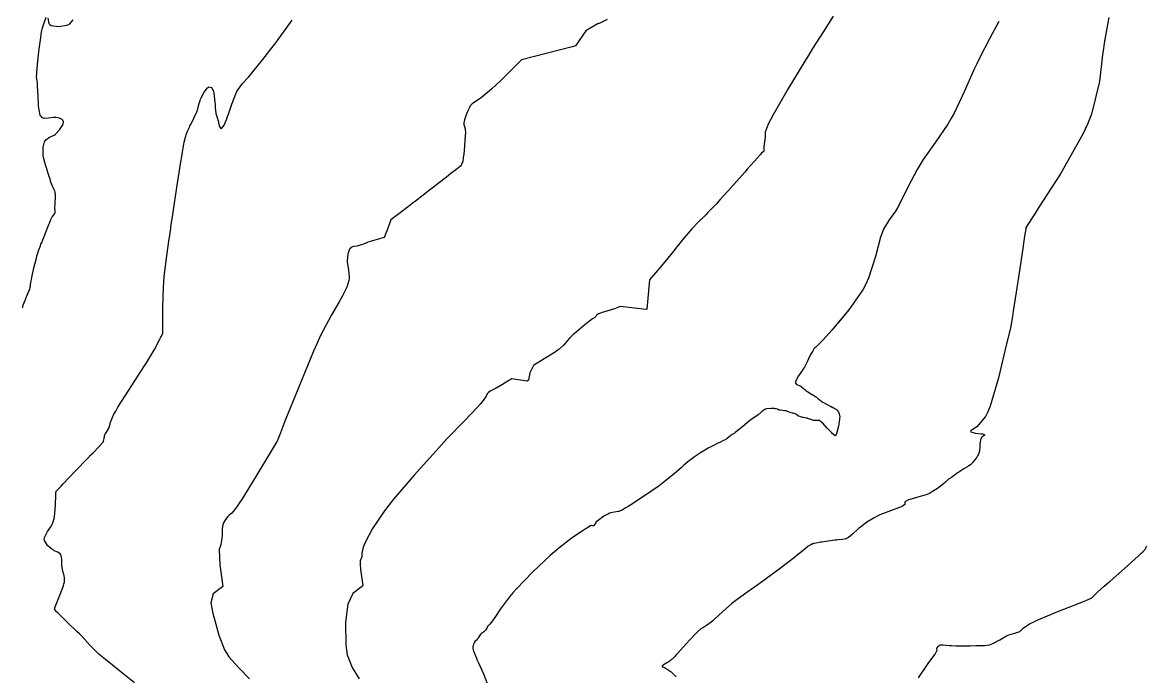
# Model space of a CAD drawing. Header units: metres. Extents: x 837477 to 838477, y 1189014 to 1191014.
# Drawn here: x 837672.4 to 837882.6, y 1190616.1 to 1190738.3 of the extents above; entities that cross this region are included whole.
import ezdxf

# ---------------------------------------------------------------- set-up
doc = ezdxf.new("R2010")
doc.units = ezdxf.units.M
doc.header["$LTSCALE"] = 0.3
doc.layers.add('COTAS 10', color=1, linetype='Continuous')

msp = doc.modelspace()

# ---------------------------------------------------------------- linework, layer by layer
at = {"layer": 'COTAS 10'}
for points, elevation in [([(837672.345, 1190685.008), (837672.408, 1190685.105), (837672.436, 1190685.205), (837672.441, 1190685.233), (837672.445, 1190685.26), (837672.453, 1190685.356), (837672.559, 1190685.675), (837672.625, 1190685.843), (837672.707, 1190686.046), (837673.138, 1190687.063), (837673.569, 1190688.092), (837673.651, 1190688.302), (837673.717, 1190688.478), (837673.823, 1190688.845), (837673.827, 1190689.02), (837673.829, 1190689.076), (837673.832, 1190689.135), (837673.845, 1190689.379), (837673.957, 1190690.016), (837674.021, 1190690.323), (837674.101, 1190690.688), (837674.508, 1190692.478), (837674.952, 1190694.313), (837675.053, 1190694.705), (837675.145, 1190695.047), (837675.402, 1190695.864), (837675.699, 1190696.604), (837675.818, 1190696.897), (837675.951, 1190697.229), (837677.17, 1190700.244), (837677.299, 1190700.564), (837677.412, 1190700.844), (837677.68, 1190701.512), (837677.857, 1190701.888), (837677.912, 1190701.984), (837677.969, 1190702.076), (837678.199, 1190702.376), (837678.39, 1190702.643), (837678.424, 1190702.714), (837678.449, 1190702.783), (837678.47, 1190703.021), (837678.443, 1190703.279), (837678.438, 1190703.36), (837678.435, 1190703.446), (837678.432, 1190703.792), (837678.443, 1190704.194), (837678.449, 1190704.314), (837678.456, 1190704.439), (837678.491, 1190704.924), (837678.523, 1190705.391), (837678.529, 1190705.505), (837678.532, 1190705.612), (837678.532, 1190705.943), (837678.514, 1190706.219), (837678.507, 1190706.291), (837678.499, 1190706.361), (837678.462, 1190706.599), (837678.381, 1190706.869), (837678.346, 1190706.96), (837678.304, 1190707.057), (837678.106, 1190707.464), (837677.911, 1190707.851), (837677.871, 1190707.935), (837677.837, 1190708.009), (837677.767, 1190708.194), (837677.675, 1190708.503), (837677.628, 1190708.655), (837677.572, 1190708.835), (837677.29, 1190709.728), (837676.968, 1190710.76), (837676.887, 1190711.027), (837676.809, 1190711.288), (837676.556, 1190712.165), (837676.362, 1190712.857), (837676.322, 1190713.002), (837676.288, 1190713.126), (837676.214, 1190713.402), (837676.198, 1190713.74), (837676.2, 1190713.903), (837676.206, 1190714.096), (837676.253, 1190715.042), (837676.476, 1190716.018), (837676.593, 1190716.229), (837676.734, 1190716.415), (837677.442, 1190716.875), (837678.254, 1190717.27), (837678.46, 1190717.415), (837678.658, 1190717.576), (837679.307, 1190718.288), (837679.786, 1190719.01), (837679.876, 1190719.178), (837679.949, 1190719.331), (837680.058, 1190719.769), (837679.931, 1190720.085), (837679.853, 1190720.162), (837679.758, 1190720.234), (837679.261, 1190720.455), (837678.579, 1190720.568), (837678.366, 1190720.573), (837678.142, 1190720.565), (837677.249, 1190720.442), (837676.424, 1190720.411), (837676.244, 1190720.462), (837676.084, 1190720.539), (837675.681, 1190721.032), (837675.455, 1190721.988), (837675.407, 1190722.357), (837675.365, 1190722.772), (837675.265, 1190724.645), (837675.197, 1190726.441), (837675.175, 1190726.807), (837675.152, 1190727.115), (837675.056, 1190727.753), (837675.006, 1190728.332), (837675.013, 1190728.603), (837675.027, 1190728.923), (837675.152, 1190730.477), (837675.346, 1190732.322), (837675.405, 1190732.825), (837675.466, 1190733.325), (837675.703, 1190735.102), (837675.925, 1190736.543), (837675.976, 1190736.831), (837676.023, 1190737.071), (837676.158, 1190737.538), (837676.314, 1190737.91), (837676.375, 1190738.089), (837676.444, 1190738.303), (837676.757, 1190739.352)], 1640), ([(837693.319, 1190614.897), (837690.506, 1190617.138), (837687.864, 1190619.24), (837687.241, 1190619.773), (837686.666, 1190620.285), (837684.985, 1190621.956), (837683.508, 1190623.539), (837683.063, 1190623.995), (837682.601, 1190624.459), (837680.803, 1190626.201), (837679.268, 1190627.667), (837678.973, 1190627.957), (837678.734, 1190628.196), (837678.342, 1190628.644), (837678.485, 1190629.127), (837678.583, 1190629.389), (837678.708, 1190629.706), (837679.371, 1190631.315), (837680.007, 1190633.018), (837680.115, 1190633.395), (837680.192, 1190633.73), (837680.224, 1190634.601), (837680.067, 1190635.2), (837680.026, 1190635.365), (837679.985, 1190635.529), (837679.847, 1190636.118), (837679.743, 1190636.757), (837679.723, 1190636.954), (837679.708, 1190637.159), (837679.689, 1190637.968), (837679.58, 1190638.698), (837679.508, 1190638.853), (837679.419, 1190638.987), (837678.946, 1190639.299), (837678.291, 1190639.605), (837678.086, 1190639.735), (837677.871, 1190639.884), (837677.01, 1190640.588), (837676.446, 1190641.489), (837676.418, 1190641.763), (837676.446, 1190642.047), (837677.012, 1190643.164), (837677.776, 1190644.263), (837677.93, 1190644.536), (837678.059, 1190644.796), (837678.314, 1190645.625), (837678.4, 1190646.507), (837678.422, 1190646.801), (837678.443, 1190647.117), (837678.511, 1190648.439), (837678.567, 1190649.646), (837678.58, 1190649.89), (837678.592, 1190650.095), (837678.625, 1190650.508), (837678.649, 1190650.639), (837678.654, 1190650.665), (837678.659, 1190650.687), (837678.673, 1190650.732), (837679.222, 1190651.312), (837679.565, 1190651.671), (837679.989, 1190652.116), (837682.211, 1190654.442), (837684.581, 1190656.908), (837685.099, 1190657.442), (837685.557, 1190657.911), (837686.712, 1190659.065), (837687.318, 1190659.738), (837687.43, 1190659.903), (837687.518, 1190660.059), (837687.634, 1190660.546), (837687.679, 1190660.992), (837687.722, 1190661.121), (837687.779, 1190661.254), (837688.095, 1190661.753), (837688.455, 1190662.352), (837688.539, 1190662.547), (837688.616, 1190662.755), (837688.841, 1190663.608), (837689.476, 1190665.1), (837689.812, 1190665.71), (837690.217, 1190666.406), (837692.261, 1190669.629), (837694.511, 1190673.095), (837695.046, 1190673.943), (837695.544, 1190674.743), (837697.026, 1190677.228), (837698.017, 1190679.017), (837698.205, 1190679.377), (837698.356, 1190679.679), (837698.59, 1190680.281), (837698.583, 1190681.159), (837698.583, 1190682.211), (837698.587, 1190685.133), (837698.708, 1190688.785), (837698.781, 1190689.822), (837698.872, 1190690.869), (837699.346, 1190694.743), (837699.819, 1190697.926), (837699.91, 1190698.538), (837699.984, 1190699.033), (837700.103, 1190699.849), (837700.108, 1190699.904), (837700.108, 1190699.92), (837700.109, 1190699.936), (837700.108, 1190699.997), (837700.108, 1190700.056), (837700.109, 1190700.072), (837700.111, 1190700.087), (837700.118, 1190700.139), (837700.295, 1190701.296), (837700.404, 1190702.008), (837700.537, 1190702.89), (837701.234, 1190707.489), (837701.974, 1190712.266), (837702.135, 1190713.26), (837702.277, 1190714.111), (837702.63, 1190715.996), (837702.863, 1190716.886), (837702.929, 1190717.11), (837702.995, 1190717.324), (837703.24, 1190718.012), (837703.571, 1190718.768), (837703.692, 1190719.023), (837703.825, 1190719.299), (837704.413, 1190720.464), (837704.968, 1190721.641), (837705.08, 1190721.925), (837705.174, 1190722.191), (837705.367, 1190722.999), (837705.564, 1190723.774), (837705.661, 1190724.019), (837705.777, 1190724.277), (837706.35, 1190725.318), (837706.981, 1190726.138), (837707.133, 1190726.257), (837707.275, 1190726.329), (837707.708, 1190726.2), (837708.023, 1190725.603), (837708.091, 1190725.38), (837708.151, 1190725.133), (837708.298, 1190724.034), (837708.38, 1190722.939), (837708.398, 1190722.694), (837708.415, 1190722.475), (837708.46, 1190721.896), (837708.526, 1190721.446), (837708.555, 1190721.308), (837708.589, 1190721.165), (837708.753, 1190720.601), (837708.945, 1190719.978), (837708.997, 1190719.797), (837709.048, 1190719.613), (837709.23, 1190718.919), (837709.466, 1190718.522), (837709.552, 1190718.525), (837709.647, 1190718.577), (837710.064, 1190719.171), (837710.579, 1190720.329), (837710.736, 1190720.737), (837710.898, 1190721.182), (837711.537, 1190723.101), (837712.252, 1190725.006), (837712.464, 1190725.441), (837712.68, 1190725.836), (837713.511, 1190726.929), (837714.621, 1190728.12), (837715.014, 1190728.577), (837715.445, 1190729.088), (837717.309, 1190731.392), (837719.262, 1190733.906), (837719.748, 1190734.549), (837720.211, 1190735.17), (837721.684, 1190737.22), (837722.791, 1190738.771)], 1650), ([(837677.084, 1190739.17), (837677.262, 1190738.126), (837677.452, 1190737.935), (837677.703, 1190737.787), (837679.12, 1190737.606), (837680.645, 1190737.85), (837680.965, 1190737.97), (837681.241, 1190738.112), (837681.865, 1190738.812)], 1640), ([(837781.725, 1190738.901), (837780.094, 1190738.106), (837780.021, 1190738.125), (837777.708, 1190736.77), (837775.783, 1190733.97), (837775.149, 1190733.772), (837765.672, 1190731.352), (837761.813, 1190727.487), (837760.95, 1190726.665), (837760.177, 1190725.95), (837758.128, 1190724.265), (837756.927, 1190723.434), (837756.687, 1190723.258), (837756.488, 1190723.105), (837756.107, 1190722.749), (837755.958, 1190722.462), (837755.905, 1190722.352), (837755.848, 1190722.23), (837755.601, 1190721.682), (837755.344, 1190721.057), (837755.281, 1190720.887), (837755.222, 1190720.718), (837755.035, 1190720.117), (837754.932, 1190719.566), (837754.925, 1190719.428), (837754.928, 1190719.296), (837755.017, 1190718.874), (837755.137, 1190718.479), (837755.159, 1190718.364), (837755.177, 1190718.247), (837755.202, 1190717.805), (837755.17, 1190717.12), (837755.153, 1190716.85), (837755.131, 1190716.544), (837755.019, 1190715.15), (837754.887, 1190713.733), (837754.853, 1190713.414), (837754.82, 1190713.127), (837754.71, 1190712.353), (837754.49, 1190711.798), (837754.388, 1190711.649), (837754.268, 1190711.501), (837753.684, 1190710.982), (837752.5, 1190710.088), (837752, 1190709.704), (837751.427, 1190709.261), (837748.735, 1190707.167), (837745.886, 1190704.952), (837745.212, 1190704.432), (837744.588, 1190703.954), (837742.752, 1190702.563), (837741.517, 1190701.646), (837741.272, 1190701.466), (837740.616, 1190699.716), (837740.044, 1190698.122), (837736.982, 1190697.299), (837736.865, 1190697.202), (837736.165, 1190696.88), (837735.313, 1190696.64), (837735.101, 1190696.594), (837734.9, 1190696.556), (837734.259, 1190696.492), (837733.754, 1190696.261), (837733.638, 1190696.118), (837733.532, 1190695.941), (837733.236, 1190695.013), (837733.112, 1190693.854), (837733.115, 1190693.53), (837733.135, 1190693.205), (837733.339, 1190692.019), (837733.478, 1190690.805), (837733.456, 1190690.462), (837733.407, 1190690.115), (837733.014, 1190688.84), (837732.224, 1190687.247), (837731.926, 1190686.701), (837731.594, 1190686.109), (837730.105, 1190683.593), (837728.12, 1190679.808), (837727.475, 1190678.417), (837726.787, 1190676.877), (837723.959, 1190670.074), (837721.462, 1190663.813), (837720.985, 1190662.615), (837720.6, 1190661.648), (837719.98, 1190660.089), (837719.967, 1190660.051), (837719.965, 1190660.044), (837719.963, 1190660.038), (837719.96, 1190660.026), (837719.96, 1190660.024), (837719.959, 1190660.022), (837719.958, 1190660.021), (837719.956, 1190660.018), (837719.954, 1190660.014), (837719.954, 1190660.013), (837719.952, 1190660.009), (837719.951, 1190660.008), (837719.949, 1190660.005), (837719.947, 1190660.001), (837719.946, 1190660), (837719.946, 1190659.999), (837719.943, 1190659.995), (837719.941, 1190659.991), (837719.939, 1190659.989), (837719.936, 1190659.984), (837719.331, 1190658.984), (837718.951, 1190658.355), (837716.005, 1190653.477), (837713.444, 1190649.323), (837712.916, 1190648.505), (837712.466, 1190647.83), (837711.499, 1190646.59), (837711.044, 1190646.227), (837710.917, 1190646.105), (837710.791, 1190645.974), (837710.334, 1190645.423), (837709.963, 1190644.796), (837709.89, 1190644.617), (837709.831, 1190644.435), (837709.725, 1190643.759), (837709.701, 1190643.047), (837709.694, 1190642.843), (837709.685, 1190642.636), (837709.652, 1190641.865), (837709.437, 1190640.742), (837709.314, 1190640.314), (837709.164, 1190639.834), (837709.298, 1190636.96), (837709.835, 1190632.935), (837708.024, 1190631.527), (837707.573, 1190629.882), (837707.985, 1190627.878), (837708.139, 1190627.238), (837708.31, 1190626.562), (837709.071, 1190623.814), (837710.176, 1190621.061), (837710.563, 1190620.382), (837710.986, 1190619.739), (837712.808, 1190617.714), (837714.809, 1190615.635)], 1660), ([(837824.02, 1190739.494), (837822.173, 1190736.684), (837820.122, 1190733.447), (837819.431, 1190732.324), (837818.687, 1190731.103), (837815.552, 1190725.876), (837812.773, 1190721.076), (837812.252, 1190720.124), (837811.84, 1190719.336), (837811.251, 1190717.852), (837811.31, 1190717.317), (837811.306, 1190717.127), (837811.294, 1190716.919), (837811.179, 1190716.018), (837811.049, 1190715.161), (837811.028, 1190714.981), (837811.013, 1190714.825), (837811.012, 1190714.471), (837811.017, 1190714.304), (837811.007, 1190714.266), (837810.991, 1190714.233), (837810.889, 1190714.142), (837810.56, 1190713.841), (837810.401, 1190713.675), (837810.212, 1190713.472), (837809.284, 1190712.44), (837807.92, 1190710.901), (837807.456, 1190710.378), (837806.955, 1190709.813), (837804.835, 1190707.426), (837802.862, 1190705.221), (837802.453, 1190704.771), (837802.104, 1190704.391), (837801.341, 1190703.601), (837800.983, 1190703.266), (837800.889, 1190703.173), (837800.797, 1190703.081), (837800.486, 1190702.748), (837800.232, 1190702.463), (837800.177, 1190702.401), (837800.129, 1190702.346), (837800.01, 1190702.206), (837799.931, 1190702.116), (837799.909, 1190702.091), (837799.886, 1190702.067), (837799.8, 1190701.983), (837799.719, 1190701.907), (837799.698, 1190701.889), (837799.679, 1190701.872), (837799.616, 1190701.82), (837799.428, 1190701.648), (837799.33, 1190701.556), (837799.212, 1190701.445), (837798.618, 1190700.881), (837797.785, 1190700.021), (837797.517, 1190699.722), (837797.232, 1190699.398), (837796.065, 1190698.008), (837794.832, 1190696.488), (837794.505, 1190696.081), (837794.184, 1190695.681), (837793.078, 1190694.287), (837791.908, 1190692.846), (837791.547, 1190692.416), (837791.169, 1190691.973), (837789.671, 1190690.259), (837789.175, 1190684.765), (837789.01, 1190684.667), (837784.148, 1190685.222), (837783.739, 1190685.065), (837783.096, 1190684.831), (837782.485, 1190684.628), (837782.305, 1190684.571), (837782.12, 1190684.514), (837781.414, 1190684.307), (837780.763, 1190684.111), (837780.613, 1190684.061), (837780.476, 1190684.013), (837780.093, 1190683.857), (837779.846, 1190683.714), (837779.795, 1190683.675), (837779.752, 1190683.635), (837779.658, 1190683.491), (837779.592, 1190683.362), (837779.565, 1190683.331), (837779.536, 1190683.302), (837779.4, 1190683.215), (837778.975, 1190682.917), (837778.763, 1190682.755), (837778.51, 1190682.559), (837777.254, 1190681.561), (837775.937, 1190680.475), (837775.645, 1190680.223), (837775.385, 1190679.992), (837774.707, 1190679.331), (837774.245, 1190678.808), (837774.119, 1190678.663), (837773.996, 1190678.519), (837773.56, 1190677.998), (837772.749, 1190677.292), (837772.389, 1190677.031), (837771.971, 1190676.741), (837769.969, 1190675.459), (837767.962, 1190674.22), (837767.251, 1190672.847), (837767.004, 1190671.45), (837766.731, 1190671.271), (837763.854, 1190671.703), (837763.604, 1190671.562), (837763.33, 1190671.404), (837762.131, 1190670.698), (837760.953, 1190670.004), (837760.691, 1190669.853), (837760.457, 1190669.721), (837759.843, 1190669.395), (837759.465, 1190669.125), (837759.379, 1190669.029), (837759.302, 1190668.923), (837759.091, 1190668.462), (837758.374, 1190667.444), (837757.979, 1190666.987), (837757.497, 1190666.454), (837755.044, 1190663.897), (837751.763, 1190660.484), (837750.76, 1190659.411), (837749.715, 1190658.283), (837745.599, 1190653.747), (837741.744, 1190649.234), (837740.864, 1190648.12), (837740.066, 1190647.066), (837737.858, 1190643.747), (837736.527, 1190641.256), (837736.28, 1190640.723), (837736.087, 1190640.258), (837735.83, 1190639.145), (837735.812, 1190638.492), (837735.769, 1190638.318), (837735.71, 1190638.146), (837735.54, 1190637.676), (837735.54, 1190637.086), (837735.605, 1190636.058), (837736.014, 1190633.074), (837735.982, 1190632.945), (837734.161, 1190631.571), (837733.242, 1190629.602), (837732.811, 1190626.265), (837732.848, 1190621.981), (837732.959, 1190621.015), (837733.115, 1190620.145), (837734.042, 1190617.796), (837735.356, 1190615.625)], 1670), ([(837854.983, 1190738.517), (837853.305, 1190735.402), (837851.38, 1190731.678), (837850.859, 1190730.603), (837850.344, 1190729.509), (837848.525, 1190725.402), (837846.61, 1190721.38), (837846.034, 1190720.341), (837845.439, 1190719.333), (837843.123, 1190715.962), (837840.836, 1190712.73), (837840.259, 1190711.81), (837839.707, 1190710.88), (837837.915, 1190707.433), (837836.392, 1190704.38), (837836.01, 1190703.698), (837835.644, 1190703.087), (837834.465, 1190701.472), (837833.427, 1190699.72), (837833.151, 1190699.022), (837832.878, 1190698.233), (837831.934, 1190694.617), (837830.613, 1190690.519), (837830.103, 1190689.426), (837829.532, 1190688.35), (837826.949, 1190684.617), (837824.377, 1190681.544), (837823.812, 1190680.885), (837823.312, 1190680.31), (837822.038, 1190678.925), (837821.335, 1190678.232), (837821.079, 1190677.976), (837820.855, 1190677.745), (837820.777, 1190677.672), (837820.753, 1190677.655), (837820.727, 1190677.64), (837820.625, 1190677.594), (837820.515, 1190677.514), (837820.484, 1190677.477), (837820.454, 1190677.433), (837820.344, 1190677.219), (837820.226, 1190676.973), (837820.19, 1190676.909), (837820.153, 1190676.846), (837820.007, 1190676.635), (837819.785, 1190676.264), (837819.7, 1190676.101), (837819.605, 1190675.912), (837819.175, 1190675.009), (837818.622, 1190673.937), (837818.449, 1190673.64), (837818.267, 1190673.344), (837817.537, 1190672.274), (837817.003, 1190671.381), (837816.944, 1190671.196), (837816.924, 1190671.038), (837817.173, 1190670.692), (837817.662, 1190670.48), (837817.794, 1190670.407), (837817.924, 1190670.328), (837818.38, 1190669.989), (837818.761, 1190669.667), (837818.844, 1190669.597), (837818.917, 1190669.537), (837819.101, 1190669.392), (837819.257, 1190669.286), (837819.313, 1190669.25), (837819.375, 1190669.211), (837819.645, 1190669.047), (837819.948, 1190668.87), (837820.03, 1190668.822), (837820.112, 1190668.775), (837820.402, 1190668.611), (837820.7, 1190668.421), (837820.787, 1190668.358), (837820.875, 1190668.29), (837821.209, 1190668.007), (837821.551, 1190667.72), (837821.644, 1190667.649), (837821.737, 1190667.582), (837822.069, 1190667.372), (837822.415, 1190667.179), (837822.518, 1190667.122), (837822.623, 1190667.065), (837823.026, 1190666.846), (837823.419, 1190666.634), (837823.518, 1190666.58), (837823.612, 1190666.529), (837823.916, 1190666.363), (837824.159, 1190666.229), (837824.267, 1190666.17), (837824.414, 1190666.09), (837824.534, 1190666.016), (837824.569, 1190665.992), (837824.605, 1190665.967), (837824.742, 1190665.861), (837824.89, 1190665.69), (837824.934, 1190665.623), (837824.978, 1190665.548), (837825.147, 1190665.206), (837825.228, 1190664.606), (837825.217, 1190664.369), (837825.191, 1190664.1), (837824.979, 1190662.871), (837824.7, 1190661.725)], 1680), ([(837875.579, 1190739.282), (837875.178, 1190737.309), (837874.699, 1190734.493), (837874.552, 1190733.463), (837874.399, 1190732.324), (837873.797, 1190727.309), (837872.294, 1190721.181), (837871.574, 1190719.342), (837870.722, 1190717.44), (837866.546, 1190710.058), (837862.492, 1190703.788), (837861.716, 1190702.587), (837861.091, 1190701.619), (837860.086, 1190700.058), (837860.066, 1190700.018), (837860.062, 1190700.008), (837860.059, 1190700), (837860.053, 1190699.975), (837860.047, 1190699.936), (837860.045, 1190699.918), (837860.041, 1190699.897), (837860.025, 1190699.798), (837859.812, 1190698.393), (837859.685, 1190697.55), (837859.528, 1190696.509), (837858.714, 1190691.109), (837857.86, 1190685.535), (837857.678, 1190684.385), (837857.52, 1190683.405), (837857.144, 1190681.286), (837856.67, 1190679.235), (837856.449, 1190678.298), (837856.191, 1190677.201), (837854.934, 1190671.906), (837853.392, 1190666.648), (837852.953, 1190665.574), (837852.509, 1190664.666), (837850.863, 1190662.764), (837849.796, 1190662.082), (837849.718, 1190661.942), (837849.734, 1190661.823), (837850.577, 1190661.572), (837851.738, 1190661.459), (837851.955, 1190661.428), (837852.126, 1190661.397), (837852.368, 1190661.285), (837852.279, 1190661.17), (837852.242, 1190661.137), (837852.2, 1190661.103), (837852.002, 1190660.978), (837851.797, 1190660.798), (837851.749, 1190660.73), (837851.706, 1190660.655), (837851.586, 1190660.318), (837851.504, 1190659.863), (837851.485, 1190659.713), (837851.467, 1190659.552), (837851.418, 1190658.884), (837851.363, 1190658.244), (837851.342, 1190658.101), (837851.318, 1190657.972), (837851.211, 1190657.631), (837851.023, 1190657.321), (837850.949, 1190657.212), (837850.865, 1190657.093), (837850.479, 1190656.581), (837850.084, 1190656.09), (837849.994, 1190655.984), (837849.913, 1190655.892), (837849.689, 1190655.671), (837849.396, 1190655.467), (837849.27, 1190655.386), (837849.126, 1190655.295), (837848.444, 1190654.875), (837847.678, 1190654.392), (837847.481, 1190654.261), (837847.29, 1190654.131), (837846.655, 1190653.671), (837846.148, 1190653.299), (837846.039, 1190653.225), (837845.944, 1190653.164), (837845.711, 1190653.049), (837845.572, 1190652.989), (837845.536, 1190652.962), (837845.501, 1190652.932), (837845.381, 1190652.789), (837845.059, 1190652.468), (837844.896, 1190652.325), (837844.701, 1190652.159), (837843.732, 1190651.366), (837842.422, 1190650.518), (837842.013, 1190650.317), (837841.584, 1190650.131), (837839.866, 1190649.584), (837838.367, 1190649.184), (837838.077, 1190649.091), (837837.839, 1190649.005), (837837.431, 1190648.76), (837837.391, 1190648.563), (837837.385, 1190648.507), (837837.383, 1190648.451), (837837.394, 1190648.245), (837837, 1190647.934), (837836.742, 1190647.812), (837836.42, 1190647.674), (837834.716, 1190647.047), (837832.75, 1190646.279), (837832.262, 1190646.052), (837831.799, 1190645.82), (837830.329, 1190644.929), (837829.117, 1190644.023), (837828.816, 1190643.781), (837828.531, 1190643.541), (837827.626, 1190642.708), (837826.844, 1190642.055), (837826.636, 1190641.93), (837826.432, 1190641.829), (837825.725, 1190641.663), (837824.923, 1190641.617)], 1690), ([(837854.983, 1190738.517), (837853.305, 1190735.402), (837851.38, 1190731.678), (837850.859, 1190730.603), (837850.344, 1190729.509), (837848.525, 1190725.402), (837846.61, 1190721.38), (837846.034, 1190720.341), (837845.439, 1190719.333), (837843.123, 1190715.962), (837840.836, 1190712.73), (837840.259, 1190711.81), (837839.707, 1190710.88), (837837.915, 1190707.433), (837836.392, 1190704.38), (837836.01, 1190703.698), (837835.644, 1190703.087), (837834.465, 1190701.472), (837833.427, 1190699.72), (837833.151, 1190699.022), (837832.878, 1190698.233), (837831.934, 1190694.617), (837830.613, 1190690.519), (837830.103, 1190689.426), (837829.532, 1190688.35), (837826.949, 1190684.617), (837824.923, 1190682.197)], 1680), ([(837874.923, 1190735.813), (837874.699, 1190734.493), (837874.552, 1190733.463), (837874.399, 1190732.324), (837873.797, 1190727.309), (837872.294, 1190721.181), (837871.574, 1190719.342), (837870.722, 1190717.44), (837866.546, 1190710.058), (837862.492, 1190703.788), (837861.716, 1190702.587), (837861.091, 1190701.619), (837860.086, 1190700.058), (837860.066, 1190700.018), (837860.062, 1190700.008), (837860.059, 1190700), (837860.053, 1190699.975), (837860.047, 1190699.936), (837860.045, 1190699.918), (837860.041, 1190699.897), (837860.025, 1190699.798), (837859.812, 1190698.393), (837859.685, 1190697.55), (837859.528, 1190696.509), (837858.714, 1190691.109), (837857.86, 1190685.535), (837857.678, 1190684.385), (837857.52, 1190683.405), (837857.144, 1190681.286), (837856.67, 1190679.235), (837856.449, 1190678.298), (837856.191, 1190677.201), (837854.934, 1190671.906), (837853.392, 1190666.648), (837852.953, 1190665.574), (837852.509, 1190664.666), (837850.863, 1190662.764), (837849.796, 1190662.082), (837849.718, 1190661.942), (837849.734, 1190661.823), (837850.577, 1190661.572), (837851.738, 1190661.459), (837851.955, 1190661.428), (837852.126, 1190661.397), (837852.368, 1190661.285), (837852.279, 1190661.17), (837852.242, 1190661.137), (837852.2, 1190661.103), (837852.002, 1190660.978), (837851.797, 1190660.798), (837851.749, 1190660.73), (837851.706, 1190660.655), (837851.586, 1190660.318), (837851.504, 1190659.863), (837851.485, 1190659.713), (837851.467, 1190659.552), (837851.418, 1190658.884), (837851.363, 1190658.244), (837851.342, 1190658.101), (837851.318, 1190657.972), (837851.211, 1190657.631), (837851.023, 1190657.321), (837850.949, 1190657.212), (837850.865, 1190657.093), (837850.479, 1190656.581), (837850.084, 1190656.09), (837849.994, 1190655.984), (837849.913, 1190655.892), (837849.689, 1190655.671), (837849.396, 1190655.467), (837849.27, 1190655.386), (837849.126, 1190655.295), (837848.444, 1190654.875), (837847.678, 1190654.392), (837847.481, 1190654.261), (837847.29, 1190654.131), (837846.655, 1190653.671), (837846.148, 1190653.299), (837846.039, 1190653.225), (837845.944, 1190653.164), (837845.711, 1190653.049), (837845.572, 1190652.989), (837845.536, 1190652.962), (837845.501, 1190652.932), (837845.381, 1190652.789), (837845.059, 1190652.468), (837844.896, 1190652.325), (837844.701, 1190652.159), (837843.732, 1190651.366), (837842.422, 1190650.518), (837842.013, 1190650.317), (837841.584, 1190650.131), (837839.866, 1190649.584), (837838.367, 1190649.184), (837838.077, 1190649.091), (837837.839, 1190649.005), (837837.431, 1190648.76), (837837.391, 1190648.563), (837837.385, 1190648.507), (837837.383, 1190648.451), (837837.394, 1190648.245), (837837, 1190647.934), (837836.742, 1190647.812), (837836.42, 1190647.674), (837834.716, 1190647.047), (837832.75, 1190646.279), (837832.262, 1190646.052), (837831.799, 1190645.82), (837830.329, 1190644.929), (837829.117, 1190644.023), (837828.816, 1190643.781), (837828.531, 1190643.541), (837827.626, 1190642.708), (837826.844, 1190642.055), (837826.636, 1190641.93), (837826.432, 1190641.829), (837825.725, 1190641.663), (837824.906, 1190641.616), (837824.631, 1190641.59), (837824.335, 1190641.558), (837823.091, 1190641.393), (837821.9, 1190641.215), (837821.638, 1190641.173), (837821.404, 1190641.136), (837820.802, 1190641.03), (837820.461, 1190640.96), (837820.392, 1190640.945), (837820.334, 1190640.932), (837820.213, 1190640.901), (837820.12, 1190640.86), (837820.079, 1190640.842), (837820.031, 1190640.82), (837819.802, 1190640.714), (837819.481, 1190640.521), (837819.375, 1190640.444), (837819.261, 1190640.357), (837818.787, 1190639.958), (837817.76, 1190639.122), (837817.297, 1190638.758), (837816.757, 1190638.338), (837814.163, 1190636.346), (837811.31, 1190634.208), (837810.607, 1190633.695), (837809.941, 1190633.217), (837807.85, 1190631.778), (837806.03, 1190630.487), (837805.535, 1190630.103), (837805.045, 1190629.706), (837803.306, 1190628.176), (837801.805, 1190626.803), (837801.464, 1190626.505), (837801.155, 1190626.243), (837800.309, 1190625.597), (837799.759, 1190625.253), (837799.636, 1190625.182), (837799.527, 1190625.121), (837799.239, 1190624.988), (837798.687, 1190624.511), (837798.411, 1190624.233), (837798.082, 1190623.893), (837796.45, 1190622.137), (837794.852, 1190620.391), (837794.545, 1190620.056), (837794.297, 1190619.786), (837793.889, 1190619.348), (837793.822, 1190619.294), (837793.788, 1190619.266), (837793.749, 1190619.232), (837793.553, 1190619.064), (837793.234, 1190618.828), (837793.117, 1190618.751), (837792.987, 1190618.67), (837792.415, 1190618.338), (837792.038, 1190618.017), (837792.031, 1190617.942), (837792.067, 1190617.874), (837792.55, 1190617.679), (837793.679, 1190616.945), (837794.123, 1190616.537), (837794.623, 1190616.039)], 1690), ([(837824.923, 1190665.639), (837824.934, 1190665.623), (837824.978, 1190665.548), (837825.147, 1190665.206), (837825.228, 1190664.606), (837825.217, 1190664.369), (837825.191, 1190664.1), (837824.979, 1190662.871), (837824.7, 1190661.725), (837824.632, 1190661.509), (837824.568, 1190661.337), (837824.372, 1190661.079), (837824.043, 1190661.317), (837823.896, 1190661.457), (837823.724, 1190661.63), (837822.899, 1190662.521), (837822.069, 1190663.409), (837821.894, 1190663.579), (837821.742, 1190663.717), (837821.392, 1190663.941), (837821.164, 1190663.948), (837821.091, 1190663.949), (837821.012, 1190663.95), (837820.688, 1190663.948), (837820.369, 1190663.958), (837820.293, 1190663.966), (837820.222, 1190663.977), (837820.011, 1190664.033), (837819.812, 1190664.11), (837819.749, 1190664.133), (837819.682, 1190664.158), (837819.409, 1190664.254), (837819.117, 1190664.345), (837819.037, 1190664.366), (837818.958, 1190664.385), (837818.678, 1190664.44), (837818.393, 1190664.494), (837818.311, 1190664.512), (837818.227, 1190664.532), (837817.914, 1190664.616), (837817.61, 1190664.727), (837817.532, 1190664.764), (837817.457, 1190664.803), (837817.209, 1190664.97), (837816.995, 1190665.123), (837816.942, 1190665.155), (837816.891, 1190665.182), (837816.729, 1190665.239), (837816.527, 1190665.29), (837816.451, 1190665.313), (837816.366, 1190665.339), (837815.989, 1190665.463), (837815.621, 1190665.589), (837815.543, 1190665.616), (837815.475, 1190665.64), (837815.316, 1190665.698), (837815.135, 1190665.74), (837815.053, 1190665.754), (837814.958, 1190665.769), (837814.502, 1190665.831), (837814.062, 1190665.887), (837813.977, 1190665.898), (837813.908, 1190665.907), (837813.792, 1190665.922), (837813.755, 1190665.942), (837813.736, 1190665.954), (837813.713, 1190665.968), (837813.6, 1190666.041), (837813.322, 1190666.12), (837813.196, 1190666.138), (837813.048, 1190666.155), (837812.333, 1190666.201), (837811.556, 1190666.137), (837811.368, 1190666.084), (837811.191, 1190666.016), (837810.653, 1190665.642), (837810.198, 1190665.209), (837810.074, 1190665.104), (837809.95, 1190665.005), (837809.513, 1190664.701), (837808.878, 1190664.256), (837808.631, 1190664.067), (837808.352, 1190663.851), (837807.087, 1190662.837), (837805.891, 1190661.872), (837805.656, 1190661.687), (837805.463, 1190661.538), (837805.113, 1190661.297), (837804.982, 1190661.229), (837804.926, 1190661.188), (837804.862, 1190661.138), (837804.562, 1190660.878), (837804.165, 1190660.568), (837804.04, 1190660.486), (837803.909, 1190660.405), (837803.382, 1190660.127), (837802.78, 1190659.844), (837802.602, 1190659.76), (837802.419, 1190659.673), (837801.716, 1190659.341), (837800.88, 1190658.903), (837800.613, 1190658.75), (837800.33, 1190658.584), (837799.181, 1190657.867), (837798.059, 1190657.123), (837797.794, 1190656.94), (837797.548, 1190656.766), (837796.822, 1190656.22), (837796.078, 1190655.59), (837795.82, 1190655.363), (837795.54, 1190655.114), (837794.341, 1190654.028), (837792.656, 1190652.638), (837792.069, 1190652.198), (837791.431, 1190651.734), (837788.691, 1190649.859), (837786.16, 1190648.199), (837785.654, 1190647.87), (837785.232, 1190647.598), (837784.41, 1190647.089), (837784.047, 1190646.964), (837783.914, 1190646.935), (837783.768, 1190646.908), (837783.123, 1190646.827), (837782.388, 1190646.677), (837782.185, 1190646.605), (837781.983, 1190646.521), (837781.251, 1190646.108), (837780.608, 1190645.668), (837780.46, 1190645.566), (837780.326, 1190645.473), (837779.953, 1190645.21), (837779.695, 1190644.982), (837779.634, 1190644.911), (837779.577, 1190644.836), (837779.406, 1190644.538), (837779.262, 1190644.301), (837779.222, 1190644.265), (837779.181, 1190644.242), (837779.034, 1190644.265), (837778.875, 1190644.326), (837778.827, 1190644.326), (837778.778, 1190644.32), (837778.586, 1190644.238), (837777.954, 1190643.823), (837777.627, 1190643.607), (837777.234, 1190643.346), (837775.266, 1190642.038), (837772.662, 1190640.083), (837771.868, 1190639.415), (837771.043, 1190638.691), (837767.801, 1190635.62), (837764.78, 1190632.479), (837764.094, 1190631.711), (837763.474, 1190630.988), (837761.777, 1190628.743), (837760.694, 1190627.113), (837760.46, 1190626.777), (837760.254, 1190626.491), (837759.749, 1190625.874), (837759.474, 1190625.579), (837759.412, 1190625.497), (837759.358, 1190625.414), (837759.217, 1190625.109), (837759.059, 1190624.813), (837758.994, 1190624.735), (837758.92, 1190624.658), (837758.575, 1190624.398), (837758.218, 1190624.134), (837758.135, 1190624.055), (837758.06, 1190623.973), (837757.848, 1190623.657), (837757.685, 1190623.362), (837757.641, 1190623.293), (837757.596, 1190623.229), (837757.439, 1190623.046), (837757.285, 1190622.9), (837757.201, 1190622.818), (837757.051, 1190622.669), (837756.914, 1190622.496), (837756.88, 1190622.44), (837756.849, 1190622.38), (837756.749, 1190622.134), (837756.671, 1190621.903), (837756.654, 1190621.853), (837756.638, 1190621.81), (837756.594, 1190621.704), (837756.573, 1190621.61), (837756.572, 1190621.573), (837756.573, 1190621.533), (837756.593, 1190621.351), (837756.658, 1190621.079), (837756.688, 1190620.982), (837756.722, 1190620.875), (837756.889, 1190620.41), (837757.268, 1190619.5), (837757.437, 1190619.112), (837757.633, 1190618.666), (837758.572, 1190616.567), (837759.744, 1190613.632)], 1680), ([(837839.99, 1190615.856), (837841.762, 1190618.493), (837842.856, 1190619.931), (837843.059, 1190620.228), (837843.217, 1190620.481), (837843.426, 1190621.029), (837843.408, 1190621.285), (837843.424, 1190621.354), (837843.449, 1190621.423), (837843.614, 1190621.665), (837843.814, 1190621.86), (837843.861, 1190621.899), (837843.904, 1190621.932), (837844.029, 1190621.995), (837844.123, 1190622.013), (837844.147, 1190622.016), (837844.17, 1190622.019), (837844.245, 1190622.026), (837844.417, 1190622.015), (837844.502, 1190622.007), (837844.602, 1190621.997), (837845.096, 1190621.942), (837845.745, 1190621.879), (837845.944, 1190621.864), (837846.15, 1190621.85), (837846.962, 1190621.808), (837847.902, 1190621.792), (837848.188, 1190621.794), (837848.486, 1190621.799), (837849.657, 1190621.843), (837850.82, 1190621.885), (837851.113, 1190621.89), (837851.394, 1190621.892), (837852.301, 1190621.872), (837853.239, 1190622.011), (837853.54, 1190622.113), (837853.857, 1190622.241), (837855.15, 1190622.934), (837856.443, 1190623.66), (837856.761, 1190623.81), (837857.062, 1190623.938), (837858.003, 1190624.214), (837858.741, 1190624.433), (837858.913, 1190624.524), (837859.072, 1190624.628), (837859.53, 1190625.116), (837860.754, 1190625.942), (837861.395, 1190626.259), (837862.168, 1190626.615), (837866.05, 1190628.221), (837869.889, 1190629.738), (837870.634, 1190630.038), (837871.242, 1190630.286), (837872.286, 1190630.749), (837872.554, 1190630.988), (837872.672, 1190631.096), (837872.808, 1190631.221), (837873.457, 1190631.821), (837874.697, 1190632.944), (837875.206, 1190633.398), (837875.787, 1190633.915), (837878.484, 1190636.301), (837881.027, 1190638.565), (837881.511, 1190639.004), (837881.9, 1190639.363), (837882.507, 1190639.982), (837882.57, 1190640.235), (837882.615, 1190640.361), (837882.672, 1190640.513)], 1700), ([(837839.99, 1190615.856), (837841.762, 1190618.493), (837842.856, 1190619.931), (837843.059, 1190620.228), (837843.217, 1190620.481), (837843.426, 1190621.029), (837843.408, 1190621.285), (837843.424, 1190621.354), (837843.449, 1190621.423), (837843.614, 1190621.665), (837843.814, 1190621.86), (837843.861, 1190621.899), (837843.904, 1190621.932), (837844.029, 1190621.995), (837844.123, 1190622.013), (837844.147, 1190622.016), (837844.17, 1190622.019), (837844.245, 1190622.026), (837844.417, 1190622.015), (837844.502, 1190622.007), (837844.602, 1190621.997), (837845.096, 1190621.942), (837845.745, 1190621.879), (837845.944, 1190621.864), (837846.15, 1190621.85), (837846.962, 1190621.808), (837847.902, 1190621.792), (837848.188, 1190621.794), (837848.486, 1190621.799), (837849.657, 1190621.843), (837850.82, 1190621.885), (837851.113, 1190621.89), (837851.394, 1190621.892), (837852.301, 1190621.872), (837853.239, 1190622.011), (837853.54, 1190622.113), (837853.857, 1190622.241), (837855.15, 1190622.934), (837856.443, 1190623.66), (837856.761, 1190623.81), (837857.062, 1190623.938), (837858.003, 1190624.214), (837858.741, 1190624.433), (837858.913, 1190624.524), (837859.072, 1190624.628), (837859.53, 1190625.116), (837860.754, 1190625.942), (837861.395, 1190626.259), (837862.168, 1190626.615), (837866.05, 1190628.221), (837869.889, 1190629.738), (837870.634, 1190630.038), (837871.242, 1190630.286), (837872.286, 1190630.749), (837872.554, 1190630.988), (837872.672, 1190631.096), (837872.808, 1190631.221), (837873.457, 1190631.821), (837874.697, 1190632.944), (837874.923, 1190633.146)], 1700)]:
    msp.add_lwpolyline(points, dxfattribs=dict(at, elevation=elevation))

doc.saveas('drawing.dxf')
